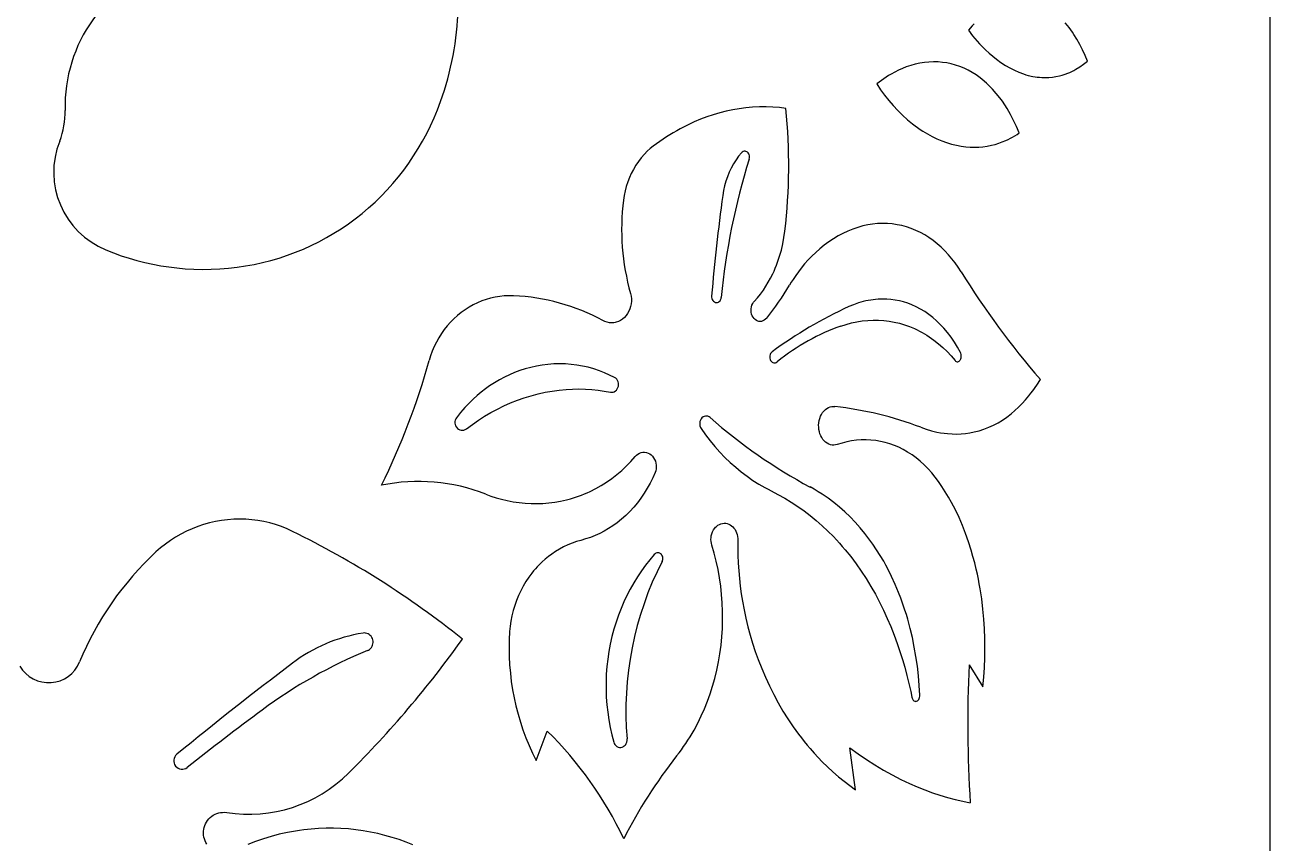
# Model space of a CAD drawing. Extents: x -234 to 1000, y -95 to 506.
# Drawn here: x 809.84 to 842.07, y 96.47 to 117.65 of the extents above; entities that cross this region are included whole.
import ezdxf

# ---------------------------------------------------------------- set-up
doc = ezdxf.new("R2010")
doc.units = 0
doc.header["$LTSCALE"] = 7
doc.header["$MEASUREMENT"] = 0
doc.layers.add('8', color=250, linetype='CONTINUOUS', lineweight=15)

msp = doc.modelspace()

# ---------------------------------------------------------------- linework, layer by layer
at = {"layer": '8', "lineweight": 30}
msp.add_line((842.0725, 66.347), (842.0725, 145.115), dxfattribs=at)
at = {"layer": '8', "lineweight": 30, "ltscale": 0.016667}
msp.add_line((834.2834, 101.0858), (834.6341, 100.5187), dxfattribs=at)
at = {"layer": '8', "lineweight": 30, "ltscale": 0.020358}
msp.add_line((823.0751, 98.6075), (823.3574, 99.3712), dxfattribs=at)
at = {"layer": '8', "lineweight": 30, "ltscale": 0.027358}
msp.add_line((831.341, 97.8526), (831.1901, 98.9365), dxfattribs=at)
at = {"layer": '8', "lineweight": 30}
for points in [[(834.4163, 117.6753), (834.3636, 117.6227), (834.2612, 117.5119)], [(837.3417, 116.7105), (837.2819, 116.8604), (837.2173, 117.0053), (837.1479, 117.1448), (837.0737, 117.2782), (836.9949, 117.4049), (836.9538, 117.4657), (836.9115, 117.5245), (836.8692, 117.5802), (836.8257, 117.634), (836.7662, 117.7028)], [(834.2612, 117.5119), (834.3731, 117.3667), (834.4311, 117.2963), (834.4902, 117.2278), (834.5493, 117.1623), (834.6093, 117.0988), (834.7017, 117.0066), (834.7961, 116.9192), (834.8922, 116.8366), (834.99, 116.7593), (835.1036, 116.6773), (835.2189, 116.6026), (835.3356, 116.5352), (835.4536, 116.4756), (835.5725, 116.4237), (835.6921, 116.3799), (835.752, 116.3611), (835.812, 116.3444), (835.9289, 116.3178), (835.9877, 116.3075), (836.0464, 116.2992), (836.1041, 116.2931), (836.1617, 116.289), (836.2542, 116.2867), (836.3461, 116.2896), (836.4373, 116.2978), (836.5276, 116.3112), (836.617, 116.33), (836.6907, 116.3496), (836.7635, 116.3728), (836.8355, 116.3996), (836.8886, 116.4219), (836.9411, 116.4461), (836.9936, 116.4726), (837.0456, 116.5011), (837.147, 116.5635), (837.2458, 116.6333), (837.3417, 116.7105)], [(835.5788, 114.8535), (835.5092, 115.0191), (835.4339, 115.1797), (835.3529, 115.3349), (835.3103, 115.4102), (835.2664, 115.484), (835.2056, 115.5799), (835.1425, 115.6726), (835.0769, 115.7621), (834.9843, 115.8782), (834.8875, 115.9878), (834.7865, 116.0905), (834.7345, 116.1393), (834.6815, 116.1862), (834.6094, 116.2459), (834.5357, 116.3022), (834.4604, 116.3549), (834.3592, 116.4188), (834.2556, 116.4763), (834.1497, 116.5273), (834.0417, 116.5717), (833.9318, 116.6093), (833.8201, 116.6401), (833.707, 116.664), (833.5927, 116.6809), (833.4761, 116.6908), (833.3586, 116.6935), (833.2407, 116.6891), (833.1226, 116.6775), (833.0044, 116.6588), (832.8865, 116.6331), (832.7691, 116.6006), (832.6525, 116.5612), (832.5533, 116.5221), (832.455, 116.4783), (832.3577, 116.4298), (832.2616, 116.3767), (832.1983, 116.3388), (832.1356, 116.2989), (832.0122, 116.2135), (831.8917, 116.1206)], [(831.8917, 116.1206), (831.9912, 115.9732), (832.0951, 115.8309), (832.2031, 115.6942), (832.3182, 115.5599), (832.4372, 115.4321), (832.56, 115.3109), (832.6863, 115.1969), (832.8159, 115.0902), (832.8823, 115.0393), (832.9494, 114.9905), (833.0163, 114.9443), (833.0838, 114.9001), (833.2041, 114.8273), (833.3261, 114.761), (833.4494, 114.7013), (833.5739, 114.6486), (833.6994, 114.6029), (833.8255, 114.5644), (833.952, 114.5333), (834.0788, 114.5096), (834.192, 114.4947), (834.305, 114.4859), (834.4175, 114.4832), (834.5295, 114.4867), (834.6406, 114.4963), (834.7508, 114.5121), (834.8599, 114.534), (834.9543, 114.5581), (835.0476, 114.5868), (835.1397, 114.6201), (835.2304, 114.658), (835.2902, 114.6858), (835.3493, 114.7155), (835.4077, 114.7471), (835.4655, 114.7807), (835.5225, 114.8162), (835.5788, 114.8535)], [(811.9368, 111.8247), (812.1339, 111.7474), (812.3333, 111.6764), (812.5348, 111.6116), (812.7381, 111.5533), (812.9432, 111.5013), (813.1496, 111.4559), (813.3574, 111.417), (813.5661, 111.3847), (813.7757, 111.359), (813.9858, 111.34), (814.2103, 111.3271), (814.435, 111.3218), (814.6595, 111.3241), (814.8837, 111.334), (815.1073, 111.3515), (815.33, 111.3767), (815.5515, 111.4095), (815.7717, 111.4497), (815.9902, 111.4976), (816.2067, 111.5528), (816.4211, 111.6156), (816.6331, 111.6856), (816.8424, 111.7629), (817.0488, 111.8474), (817.252, 111.9391), (817.4518, 112.0376), (817.6481, 112.1431), (817.8405, 112.2554), (818.0288, 112.3742), (818.2129, 112.4997), (818.3925, 112.6314), (818.5674, 112.7693), (818.7374, 112.9133), (818.9024, 113.0631), (819.0621, 113.2186), (819.2165, 113.3795), (819.3653, 113.5458), (819.5083, 113.7171), (819.6456, 113.8934), (819.7768, 114.0743), (819.902, 114.2597), (820.0209, 114.4494), (820.1335, 114.643), (820.2396, 114.8405), (820.3392, 115.0416), (820.4322, 115.246), (820.5186, 115.4535), (820.5981, 115.6638)], [(829.5391, 115.4873), (829.3713, 115.5082), (829.2023, 115.5219), (829.0274, 115.5285), (828.8518, 115.5275), (828.6758, 115.5189), (828.4996, 115.5029), (828.3308, 115.4805), (828.1622, 115.4514), (827.994, 115.4155), (827.8265, 115.373), (827.6599, 115.324), (827.4943, 115.2685), (827.33, 115.2066), (827.1672, 115.1385), (827.0443, 115.0825), (826.9225, 115.023), (826.8018, 114.96), (826.7121, 114.9106), (826.6231, 114.8592), (826.4474, 114.7509), (826.2751, 114.6353), (826.1064, 114.5127)], [(826.1064, 114.5127), (826.0259, 114.4481), (825.9487, 114.3784), (825.875, 114.304), (825.7951, 114.213), (825.7207, 114.1168), (825.652, 114.0158), (825.5892, 113.9102), (825.5346, 113.8049), (825.4858, 113.6961), (825.4429, 113.5844), (825.4061, 113.4702), (825.3755, 113.3537), (825.3512, 113.2355), (825.3332, 113.1159)], [(828.3889, 114.3396), (828.3157, 114.2497), (828.2476, 114.1545), (828.1832, 114.0522), (828.1247, 113.9455), (828.0721, 113.8347), (828.0257, 113.7204), (827.9855, 113.603), (827.9518, 113.483), (827.9246, 113.3609), (827.9039, 113.237)], [(828.5883, 114.1771), (828.5947, 114.2054), (828.5963, 114.2349), (828.5932, 114.2644), (828.5854, 114.2927), (828.5747, 114.3159), (828.5607, 114.3366), (828.5436, 114.3539), (828.5243, 114.3672), (828.5032, 114.3763), (828.4812, 114.3804), (828.4562, 114.3791), (828.4313, 114.3714), (828.4085, 114.3579), (828.3889, 114.3396)], [(834.0732, 111.2598), (833.9976, 111.3758), (833.9183, 111.4875), (833.8351, 111.5948), (833.7484, 111.6972), (833.6542, 111.7988), (833.5562, 111.8945), (833.4547, 111.984), (833.3498, 112.0673), (833.2426, 112.1433), (833.1323, 112.2127), (833.0192, 112.2752), (832.9035, 112.3306), (832.7851, 112.3789), (832.6646, 112.4198), (832.5422, 112.4532), (832.4182, 112.479), (832.2928, 112.4972), (832.1663, 112.5076), (832.0391, 112.5103), (831.9114, 112.5053), (831.7836, 112.4927), (831.6558, 112.4725), (831.5284, 112.4448), (831.4017, 112.4097), (831.2713, 112.3656), (831.1423, 112.3138), (831.0149, 112.2546), (830.8895, 112.1881), (830.7664, 112.1145), (830.6457, 112.034), (830.5279, 111.947), (830.4131, 111.8536), (830.311, 111.7628), (830.2118, 111.6672), (830.1156, 111.5668), (830.0227, 111.4619), (829.9331, 111.3528), (829.8611, 111.2587), (829.7916, 111.1619), (829.7247, 111.0625), (829.6763, 110.9863), (829.6293, 110.9087)], [(828.716, 110.4864), (828.7999, 110.5822), (828.8797, 110.6825), (828.9553, 110.7868), (829.0213, 110.8867), (829.0836, 110.9898), (829.1421, 111.0959), (829.1967, 111.2047), (829.2308, 111.2784), (829.2632, 111.3531), (829.294, 111.4294), (829.323, 111.5066), (829.3754, 111.6631), (829.4206, 111.8226), (829.4585, 111.9847), (829.489, 112.149), (829.5122, 112.3148)], [(822.4868, 110.6388), (822.3675, 110.6407), (822.2482, 110.6353), (822.1292, 110.6229), (822.011, 110.6034), (821.8939, 110.5769), (821.7782, 110.5435), (821.6644, 110.5033), (821.5528, 110.4566), (821.4437, 110.4034), (821.3376, 110.344), (821.2346, 110.2785), (821.1352, 110.2071), (821.0378, 110.1286), (820.9446, 110.0445), (820.856, 109.9552), (820.7722, 109.8608), (820.6936, 109.7617), (820.6202, 109.6584), (820.5525, 109.5509), (820.4904, 109.4398), (820.4343, 109.3253), (820.3843, 109.2078), (820.3406, 109.0876), (820.3032, 108.9652)], [(825.5149, 110.6961), (825.5297, 110.6302), (825.5376, 110.5629), (825.5386, 110.495), (825.5326, 110.4274), (825.5198, 110.361), (825.5001, 110.2966), (825.4742, 110.2357), (825.4421, 110.1784), (825.4041, 110.1255), (825.3608, 110.0779), (825.3125, 110.0362), (825.2867, 110.0178), (825.26, 110.0012), (825.2049, 109.9738), (825.1471, 109.9539), (825.1175, 109.9468), (825.0876, 109.9417), (825.0574, 109.9386), (825.027, 109.9376), (824.9686, 109.9413), (824.9107, 109.9525), (824.8544, 109.9708), (824.8008, 109.9959)], [(827.6166, 110.6277), (827.6167, 110.5985), (827.6216, 110.5694), (827.6311, 110.542), (827.6457, 110.5166), (827.6648, 110.4948), (827.6875, 110.4781), (827.7122, 110.4674), (827.7384, 110.4633), (827.7647, 110.4659), (827.7905, 110.4752), (827.8138, 110.4907), (827.8334, 110.5113), (827.8492, 110.5369), (827.8603, 110.5658), (827.8659, 110.5962)], [(829.0419, 110.0596), (829.0131, 110.0293), (828.98, 110.0048), (828.9436, 109.9868), (828.9246, 109.9806), (828.9053, 109.9764), (828.8736, 109.9738), (828.8419, 109.9765), (828.8107, 109.9845), (828.7806, 109.9976), (828.7461, 110.02), (828.7153, 110.0485), (828.6889, 110.0824), (828.6675, 110.1208), (828.651, 110.1638), (828.6404, 110.2098), (828.6358, 110.2569), (828.6374, 110.3037), (828.6452, 110.3495), (828.6591, 110.3936), (828.6786, 110.4348), (828.7035, 110.4719), (828.716, 110.4864)], [(834.0579, 109.1734), (833.9815, 109.3093), (833.9003, 109.4399), (833.8142, 109.5649), (833.7233, 109.6842), (833.6275, 109.7974), (833.5355, 109.8957), (833.4397, 109.988), (833.3404, 110.0742), (833.2376, 110.154), (833.1316, 110.2271), (833.0225, 110.2932), (832.9106, 110.3523), (832.7961, 110.404), (832.6916, 110.444), (832.5855, 110.4778), (832.4779, 110.5055), (832.369, 110.5269), (832.2591, 110.542), (832.1484, 110.5508), (832.037, 110.5532), (831.9253, 110.5493), (831.8614, 110.5442), (831.7975, 110.5371), (831.7336, 110.528), (831.6698, 110.5168), (831.6062, 110.5036), (831.5427, 110.4884), (831.4163, 110.4521), (831.2911, 110.4081), (831.1673, 110.3564)], [(830.9631, 109.854), (831.1005, 109.898), (831.2388, 109.9347), (831.3777, 109.9642), (831.5169, 109.9862), (831.6562, 110.0007), (831.7952, 110.0076), (831.9338, 110.0069), (832.0716, 109.9985), (832.2084, 109.9825), (832.3439, 109.9588), (832.4778, 109.9276), (832.6099, 109.8888), (832.74, 109.8426), (832.8678, 109.789), (832.9332, 109.7583), (832.9979, 109.7256), (833.0619, 109.6911), (833.1252, 109.6547), (833.1876, 109.6164), (833.2492, 109.5763), (833.3699, 109.4907), (833.4871, 109.3981), (833.6005, 109.2988), (833.71, 109.193), (833.8156, 109.0809), (833.917, 108.9629)], [(829.1803, 109.1882), (829.162, 109.1718), (829.1438, 109.1472), (829.1303, 109.1186), (829.1222, 109.0878), (829.1195, 109.0555), (829.1225, 109.0228), (829.1309, 108.9917), (829.144, 108.9643), (829.162, 108.9404), (829.1838, 108.9215), (829.2036, 108.9106), (829.2247, 108.9043), (829.2465, 108.9028), (829.2685, 108.9062), (829.2897, 108.9143), (829.3088, 108.9267)], [(833.917, 108.9629), (833.9321, 108.9478), (833.9492, 108.9367), (833.9681, 108.9304), (833.9878, 108.9298), (834.0072, 108.935), (834.0243, 108.9447), (834.0396, 108.9587), (834.0527, 108.9763), (834.061, 108.9914), (834.0678, 109.0078), (834.0755, 109.0353), (834.0794, 109.064), (834.0795, 109.0933), (834.0758, 109.1216), (834.0686, 109.1488), (834.0579, 109.1734)], [(825.1054, 108.5222), (824.9763, 108.5873), (824.8441, 108.6461), (824.7094, 108.6986), (824.5672, 108.7461), (824.423, 108.7863), (824.2771, 108.8193), (824.1299, 108.8449), (823.9814, 108.8631), (823.832, 108.8739), (823.6815, 108.8772), (823.5307, 108.8731), (823.3799, 108.8616), (823.2295, 108.8427), (823.0799, 108.8164), (822.9315, 108.783), (822.7918, 108.7445), (822.6536, 108.6997), (822.5171, 108.6487), (822.3827, 108.5915), (822.2505, 108.5283), (822.1209, 108.4593), (821.9939, 108.3844), (821.87, 108.304), (821.7595, 108.2257), (821.6518, 108.1431), (821.5471, 108.0561), (821.4456, 107.9651), (821.3474, 107.87), (821.2878, 107.8087), (821.2295, 107.7458), (821.1727, 107.6816), (821.1173, 107.6159), (821.011, 107.4807)], [(824.999, 108.1444), (825.0313, 108.1414), (825.0639, 108.1451), (825.0951, 108.1555), (825.1259, 108.1734), (825.1528, 108.1977), (825.1749, 108.2271), (825.1917, 108.261), (825.2024, 108.2978), (825.2066, 108.3361), (825.2042, 108.3743), (825.1953, 108.4117), (825.1803, 108.4463), (825.16, 108.4766), (825.1347, 108.5024), (825.1054, 108.5222)], [(833.0293, 107.2337), (833.1676, 107.1846), (833.3067, 107.1434), (833.3765, 107.1259), (833.4463, 107.1104), (833.5395, 107.0929), (833.6327, 107.0791), (833.7258, 107.069), (833.8419, 107.0616), (833.9576, 107.0601), (834.0726, 107.0645), (834.1869, 107.0749), (834.3003, 107.0911), (834.4125, 107.1133), (834.5401, 107.146), (834.6658, 107.1863), (834.7893, 107.2343), (834.9105, 107.2898), (835.0292, 107.3526), (835.1451, 107.4225), (835.2581, 107.4995), (835.3681, 107.5832), (835.4659, 107.6656), (835.561, 107.7533), (835.6532, 107.8461), (835.7426, 107.944), (835.829, 108.0466), (835.8815, 108.1131), (835.9328, 108.1814), (836.0318, 108.323), (836.126, 108.471)], [(821.2691, 107.1947), (821.4222, 107.3096), (821.579, 107.4184), (821.7395, 107.521), (821.9032, 107.6172), (822.0701, 107.7068), (822.2398, 107.7897), (822.412, 107.8658), (822.5866, 107.9349), (822.7633, 107.9969), (822.9418, 108.0517), (823.1217, 108.0992), (823.3029, 108.1392), (823.4851, 108.1717), (823.6679, 108.1966), (823.8511, 108.2139), (824.0163, 108.2229), (824.1816, 108.2256), (824.3467, 108.222), (824.5113, 108.212), (824.6751, 108.1958), (824.8377, 108.1732), (824.999, 108.1444)], [(830.8672, 106.787), (830.8237, 106.7758), (830.779, 106.7714), (830.734, 106.7737), (830.69, 106.7828), (830.647, 106.7985), (830.6058, 106.8206), (830.5662, 106.849), (830.5298, 106.8829), (830.497, 106.9216), (830.4673, 106.9659), (830.4418, 107.0142), (830.4209, 107.0653), (830.4047, 107.1198), (830.3935, 107.1764), (830.3874, 107.2341), (830.3866, 107.2929), (830.3911, 107.3513), (830.4009, 107.4089), (830.416, 107.4647), (830.436, 107.5182), (830.4609, 107.5682), (830.4899, 107.6137), (830.5233, 107.6549), (830.5604, 107.691), (830.5992, 107.7202), (830.6407, 107.7435), (830.6843, 107.7604), (830.7292, 107.7706), (830.7675, 107.7737), (830.8056, 107.7718)], [(821.011, 107.4807), (820.9921, 107.45), (820.9788, 107.416), (820.9715, 107.3802), (820.9706, 107.3416), (820.9768, 107.3035), (820.9897, 107.2673), (821.0088, 107.2347), (821.0336, 107.2064), (821.0631, 107.1836), (821.096, 107.1674), (821.1315, 107.1582), (821.1678, 107.1564), (821.2037, 107.1621), (821.2381, 107.1752), (821.2691, 107.1947)], [(827.5742, 107.4877), (827.5481, 107.5063), (827.5192, 107.5193), (827.4886, 107.5257), (827.4557, 107.525), (827.4235, 107.5168), (827.3934, 107.5014), (827.3661, 107.4791), (827.3431, 107.451), (827.3253, 107.4185), (827.3131, 107.3825), (827.307, 107.3443), (827.3072, 107.3056), (827.3136, 107.2683), (827.3261, 107.2326), (827.344, 107.2004)], [(827.344, 107.2004), (827.4574, 107.0408), (827.5759, 106.8862), (827.6994, 106.7369), (827.8275, 106.5931), (827.9602, 106.455), (828.0971, 106.323), (828.2382, 106.1973), (828.3831, 106.0781), (828.5316, 105.9656), (828.6835, 105.8601), (828.8384, 105.7619), (828.9962, 105.6711), (829.0761, 105.6285), (829.1566, 105.5879)], [(833.4888, 105.83), (833.4028, 105.946), (833.3126, 106.0567), (833.2183, 106.1619), (833.12, 106.2611), (833.0179, 106.3542), (832.9121, 106.4409), (832.8028, 106.5208), (832.6902, 106.5938), (832.5746, 106.6596), (832.4613, 106.7156), (832.3457, 106.7647), (832.228, 106.8067), (832.1083, 106.8416), (831.9871, 106.8691), (831.8644, 106.8894), (831.7407, 106.9022), (831.6161, 106.9077), (831.491, 106.9058), (831.3656, 106.8965), (831.2403, 106.8799), (831.1153, 106.856), (830.9908, 106.825), (830.8672, 106.787)], [(821.77, 105.5038), (821.9032, 105.4542), (822.0381, 105.4101), (822.1743, 105.3713), (822.3262, 105.335), (822.4791, 105.3055), (822.6329, 105.2829), (822.7871, 105.2674), (822.9416, 105.2588), (823.0961, 105.2574), (823.2502, 105.263), (823.4037, 105.2757), (823.5563, 105.2954), (823.7077, 105.3222), (823.8576, 105.356), (823.9625, 105.3841), (824.0665, 105.4156), (824.1693, 105.4506), (824.2457, 105.479), (824.3213, 105.5092), (824.3963, 105.5414), (824.4704, 105.5755), (824.6163, 105.649), (824.7586, 105.7296), (824.8971, 105.8171), (825.0316, 105.9115), (825.1617, 106.0123), (825.2873, 106.1195), (825.4082, 106.2327), (825.5241, 106.3517), (825.6349, 106.4763)], [(825.6349, 106.4763), (825.6685, 106.5106), (825.7065, 106.5394), (825.7481, 106.5621), (825.792, 106.5778), (825.8367, 106.5861), (825.8819, 106.5869), (825.9269, 106.5802), (825.9708, 106.5663), (826.0126, 106.5454), (826.051, 106.5181), (826.0854, 106.4851), (826.1151, 106.447), (826.1404, 106.4034), (826.1601, 106.3564), (826.1738, 106.3072), (826.1812, 106.2566), (826.1824, 106.2075), (826.1779, 106.1582), (826.1677, 106.11), (826.152, 106.0641)], [(826.152, 106.0641), (826.0907, 105.9241), (826.0234, 105.7874), (825.9502, 105.6545), (825.8711, 105.5256), (825.7863, 105.4011), (825.696, 105.2813), (825.6004, 105.1665), (825.4995, 105.057), (825.3937, 104.9531), (825.2831, 104.8552), (825.1679, 104.7634), (825.0606, 104.6863), (824.9498, 104.6146), (824.8357, 104.5483), (824.7187, 104.4878), (824.5991, 104.4331), (824.4772, 104.3846), (824.3533, 104.3422), (824.2277, 104.3061)], [(834.6341, 100.5187), (834.6586, 100.7668), (834.6764, 101.016), (834.6874, 101.266), (834.6917, 101.5165), (834.6892, 101.7671), (834.68, 102.0172), (834.664, 102.2666), (834.6397, 102.5291), (834.6078, 102.7902), (834.5683, 103.0493), (834.5456, 103.1783), (834.5209, 103.3066), (834.4945, 103.4336), (834.4662, 103.5598), (834.4253, 103.7271), (834.3809, 103.8929), (834.3331, 104.0569), (834.264, 104.2726), (834.1887, 104.4844), (834.1072, 104.692), (834.0195, 104.8952), (833.9257, 105.0935), (833.8764, 105.1906), (833.8256, 105.2865), (833.7466, 105.4275), (833.6641, 105.5652), (833.5781, 105.6994), (833.4888, 105.83)], [(829.1566, 105.5879), (829.3337, 105.4969), (829.5076, 105.3995), (829.6781, 105.2958), (829.8452, 105.1858), (830.0087, 105.0698), (830.1684, 104.9478), (830.3242, 104.82), (830.4762, 104.6866), (830.6241, 104.5476), (830.7678, 104.4032), (830.8456, 104.3211), (830.922, 104.2374), (830.9978, 104.1515), (831.0722, 104.0641), (831.2164, 103.8854), (831.3551, 103.701), (831.4884, 103.5111), (831.6161, 103.316), (831.7383, 103.1159), (831.8549, 102.911), (831.9628, 102.7074), (832.0655, 102.4998), (832.1628, 102.2883), (832.2547, 102.0732), (832.3413, 101.8548), (832.4225, 101.6331), (832.4911, 101.4312), (832.5553, 101.227), (832.6153, 101.0207), (832.6709, 100.8125), (832.7054, 100.6736), (832.738, 100.534), (832.7691, 100.3919), (832.7984, 100.2491)], [(833.005, 100.2986), (832.9909, 100.5501), (832.9696, 100.8008), (832.9411, 101.0504), (832.9055, 101.2984), (832.8628, 101.5445), (832.8128, 101.7883), (832.7556, 102.0295), (832.6913, 102.2677), (832.6564, 102.3856), (832.6196, 102.5025), (832.5679, 102.6571), (832.5129, 102.8098), (832.4548, 102.9606), (832.3678, 103.1685), (832.2746, 103.3722), (832.1751, 103.5712), (832.123, 103.6689), (832.0693, 103.7653), (831.9802, 103.9167), (831.8871, 104.0647), (831.7902, 104.2089), (831.6893, 104.3492), (831.5846, 104.4854), (831.4623, 104.6336), (831.3352, 104.7762), (831.2036, 104.913), (831.0674, 105.0436), (830.9268, 105.168), (830.782, 105.2859), (830.633, 105.3971), (830.557, 105.4501), (830.48, 105.5013), (830.3759, 105.5669), (830.2702, 105.6293), (830.1629, 105.6884)], [(816.7669, 104.5388), (816.6243, 104.6045), (816.4785, 104.6629), (816.3299, 104.7138), (816.1789, 104.7572), (816.0258, 104.7928), (815.8711, 104.8207), (815.7151, 104.8407), (815.5582, 104.8529), (815.4008, 104.8571), (815.2433, 104.8535), (815.0861, 104.842), (814.9296, 104.8226), (814.7731, 104.7951), (814.6181, 104.7599), (814.4649, 104.7169), (814.314, 104.6663), (814.1657, 104.6081), (814.0205, 104.5426), (813.8786, 104.47), (813.7404, 104.3903), (813.6063, 104.3039), (813.4767, 104.2108), (813.3517, 104.1114), (813.2318, 104.0059)], [(827.621, 104.1866), (827.6089, 104.2332), (827.6015, 104.2814), (827.5989, 104.3301), (827.601, 104.3795), (827.6082, 104.4283), (827.6201, 104.4759), (827.6405, 104.53), (827.6671, 104.5803), (827.6997, 104.6258), (827.7182, 104.6465), (827.738, 104.6657), (827.7587, 104.6831), (827.7805, 104.6986), (827.8176, 104.7196), (827.8566, 104.7353), (827.897, 104.7453), (827.9383, 104.7495), (827.9793, 104.7478), (828.0196, 104.7404), (828.0588, 104.7273), (828.0963, 104.7088), (828.1322, 104.6848), (828.1652, 104.6561), (828.1948, 104.6233), (828.2214, 104.5859), (828.2442, 104.545), (828.2627, 104.5016), (828.277, 104.4553), (828.2866, 104.4076), (828.2915, 104.3589), (828.2921, 104.3248)], [(824.2277, 104.3061), (824.1143, 104.2733), (824.0024, 104.2343), (823.8924, 104.1892), (823.7844, 104.1382), (823.6789, 104.0815), (823.576, 104.0193), (823.476, 103.9516), (823.3911, 103.8881), (823.3087, 103.8207), (823.2291, 103.7497), (823.1524, 103.675), (823.103, 103.6235), (823.055, 103.5705), (823.0082, 103.5158), (822.9628, 103.4597), (822.882, 103.3513), (822.8066, 103.2384), (822.7368, 103.1216), (822.6728, 103.0009), (822.6149, 102.877), (822.5631, 102.75), (822.5175, 102.6203), (822.4784, 102.4884), (822.4457, 102.3545), (822.4197, 102.2189), (822.4002, 102.0822), (822.3875, 101.9445)], [(826.7108, 98.725), (826.7724, 98.8045), (826.8325, 98.8854), (826.8911, 98.9676), (826.9481, 99.0511), (827.0036, 99.1358), (827.0574, 99.2218), (827.1604, 99.3974), (827.257, 99.5773), (827.347, 99.7614), (827.4304, 99.9494), (827.5072, 100.1408), (827.5773, 100.3355), (827.6405, 100.5331), (827.697, 100.7332), (827.7487, 100.9447), (827.7929, 101.1583), (827.8297, 101.3737), (827.8589, 101.5907), (827.8805, 101.8089), (827.8946, 102.0278), (827.9012, 102.2472), (827.9002, 102.4668), (827.8916, 102.6861), (827.8755, 102.9049), (827.8518, 103.1228), (827.8207, 103.3394), (827.7819, 103.5544), (827.7357, 103.7675), (827.6821, 103.9784), (827.621, 104.1866)], [(828.2921, 104.3248), (828.2913, 104.1221), (828.2953, 103.9193), (828.3041, 103.7167), (828.3176, 103.5146), (828.3353, 103.3171), (828.3577, 103.1203), (828.3845, 102.9243), (828.4158, 102.7291), (828.4567, 102.5086), (828.5034, 102.2895), (828.5558, 102.0721), (828.6138, 101.8565), (828.6774, 101.6431), (828.7464, 101.4321), (828.8208, 101.2237), (828.9115, 100.9909), (829.0089, 100.7619), (829.113, 100.5369), (829.2235, 100.3163), (829.3402, 100.1004), (829.4632, 99.8894), (829.592, 99.6836), (829.7267, 99.4835), (829.8668, 99.2891), (829.9391, 99.1941), (830.0126, 99.1007), (830.0872, 99.0091), (830.1631, 98.9192), (830.2663, 98.8018), (830.3716, 98.6875), (830.479, 98.5763), (830.6159, 98.442), (830.7557, 98.3129), (830.8984, 98.1893), (831.0436, 98.0713), (831.1912, 97.959), (831.341, 97.8526)], [(826.1327, 103.9442), (826.0158, 103.8062), (825.9038, 103.6632), (825.7968, 103.5154), (825.6951, 103.363), (825.5988, 103.2064), (825.5081, 103.0457), (825.423, 102.8813), (825.3437, 102.7134), (825.2704, 102.5423), (825.2032, 102.3681), (825.1421, 102.1913), (825.0849, 102.0039), (825.0346, 101.8141), (824.9914, 101.6223), (824.9552, 101.4287), (824.9261, 101.2337), (824.9043, 101.0376), (824.8896, 100.8407), (824.8822, 100.6433), (824.8821, 100.4458), (824.8892, 100.2484), (824.9036, 100.0515), (824.9251, 99.8553), (824.9539, 99.6603), (824.9898, 99.4667), (825.0328, 99.2747), (825.0828, 99.0849)], [(826.3348, 103.76), (826.3452, 103.7849), (826.3514, 103.8116), (826.3534, 103.8388), (826.3506, 103.8676), (826.3431, 103.8956), (826.3311, 103.9214), (826.3154, 103.9434), (826.296, 103.9618), (826.2735, 103.9757), (826.2494, 103.9843), (826.2243, 103.9873), (826.1993, 103.9846), (826.1748, 103.9761), (826.1521, 103.9623), (826.1327, 103.9442)], [(818.71, 101.4553), (818.7369, 101.4685), (818.762, 101.4854), (818.7873, 101.5081), (818.8091, 101.5345), (818.8268, 101.5638), (818.8402, 101.5954), (818.849, 101.6288), (818.853, 101.6631), (818.852, 101.6977), (818.8463, 101.7316), (818.8358, 101.7642), (818.8207, 101.7951), (818.8015, 101.8234), (818.7785, 101.8483), (818.7522, 101.8695), (818.7231, 101.8866), (818.692, 101.8989), (818.6594, 101.9064), (818.6263, 101.9088), (818.5934, 101.9063)], [(832.7984, 100.2491), (832.8074, 100.2176), (832.8215, 100.1893), (832.8363, 100.17), (832.854, 100.1547), (832.8738, 100.1443), (832.8857, 100.141), (832.8978, 100.1396), (832.91, 100.1402), (832.9221, 100.1429), (832.9449, 100.154), (832.9633, 100.1696), (832.9787, 100.1898), (832.9907, 100.2134), (832.9994, 100.2406), (833.0042, 100.2694), (833.005, 100.2986)], [(825.0828, 99.0849), (825.0955, 99.0511), (825.1136, 99.0202), (825.1367, 98.9935), (825.1651, 98.9712), (825.197, 98.9555), (825.2311, 98.9472), (825.266, 98.9466), (825.3004, 98.9539), (825.3326, 98.9686), (825.3549, 98.9843), (825.3748, 99.0034), (825.3921, 99.026), (825.4061, 99.0509), (825.4194, 99.0871), (825.4263, 99.1258), (825.4264, 99.1649)], [(831.1901, 98.9365), (831.406, 98.7809), (831.624, 98.6328), (831.8439, 98.4925), (832.0654, 98.3602), (832.2884, 98.2361), (832.4011, 98.1767), (832.5141, 98.1195), (832.6256, 98.0652), (832.7373, 98.013), (832.9346, 97.9263), (833.1321, 97.8464), (833.3298, 97.7733), (833.5273, 97.7073), (833.7245, 97.6484), (833.9213, 97.5967), (834.1173, 97.5523), (834.3125, 97.5153)], [(814.5526, 96.4405), (814.5265, 96.4837), (814.5047, 96.5293), (814.4872, 96.5769), (814.4742, 96.6258), (814.466, 96.6755), (814.4626, 96.7258), (814.4639, 96.7764), (814.47, 96.8268), (814.4807, 96.8761), (814.4961, 96.9241), (814.516, 96.9704), (814.5402, 97.0147), (814.5685, 97.0567), (814.6006, 97.0956), (814.6362, 97.1312), (814.675, 97.1632), (814.7168, 97.1914), (814.7611, 97.2155), (814.8073, 97.2351), (814.8552, 97.2502), (814.9043, 97.2605), (814.9583, 97.2664), (815.0127, 97.2666), (815.0665, 97.2611)], [(819.8817, 96.4232), (819.7048, 96.4947), (819.5255, 96.5598), (819.3439, 96.6187), (819.1602, 96.6711), (818.9737, 96.7171), (818.7857, 96.7567), (818.5961, 96.7896), (818.4054, 96.8158), (818.2137, 96.8354), (818.0213, 96.8482), (817.8283, 96.8544), (817.635, 96.8539), (817.4417, 96.8466), (817.2485, 96.8327), (817.0557, 96.8122), (816.9499, 96.7981), (816.8444, 96.782), (816.7391, 96.7639), (816.634, 96.7438), (816.425, 96.6978), (816.2177, 96.6439), (816.0123, 96.5824), (815.8092, 96.5132), (815.6085, 96.4364)]]:
    msp.add_lwpolyline(points, dxfattribs=at)
for centre, radius, start, end in [((814.7346, 115.5453), 3.8552, 107.52696, 181.58759), ((813.1586, 118.3293), 7.9027, 340.28819, 358.21029), ((808.8815, 115.3828), 2.0002, 338.31328, 1.59649), ((814.838, 114.0254), 14.7736, 353.35119, 5.67916), ((812.7635, 113.8391), 2.1775, 158.31627, 247.68653), ((845.3717, 108.9281), 17.585, 162.63287, 174.55681), ((873.6612, 106.8782), 46.1969, 172.08831, 175.34448), ((831.4789, 112.3602), 6.1919, 172.98964, 195.58972), ((852.8091, 122.8916), 22.0523, 211.83317, 220.83954), ((823.5327, 114.4974), 7.0743, 321.14704, 329.51737), ((822.2566, 105.3208), 5.3227, 61.44553, 87.52213), ((835.7988, 100.2157), 11.1489, 114.54717, 126.41384), ((802.9006, 113.7658), 18.0525, 333.58056, 344.57827), ((829.8013, 98.7396), 9.0873, 69.19161, 83.65489), ((836.7392, 117.8991), 13.8698, 228.64313, 241.6945), ((820.0328, 101.0543), 4.7772, 68.6733, 101.65622), ((806.2973, 83.1463), 23.8166, 51.37013, 63.92259), ((818.6776, 98.1155), 8.022, 132.75429, 157.70856), ((833.8589, 99.8879), 8.4628, 152.76848, 184.90077), ((819.2219, 97.8987), 4.0569, 98.9128, 127.31527), ((828.7166, 101.508), 6.3439, 176.05405, 207.20909), ((799.0813, 117.53), 27.1417, 314.82849, 324.45475), ((823.5065, 89.781), 12.6214, 112.33596, 126.59786), ((810.4562, 101.4858), 0.8634, 210.29035, 337.71869), ((877.3743, 21.1384), 100.3579, 127.153807, 129.327938), ((864.7958, 99.5492), 30.5511, 177.11704, 183.81713), ((863.0972, 36.3568), 79.1164, 126.549895, 128.319461), ((816.5733, 92.4503), 9.6923, 25.23962, 45.57212), ((813.9086, 98.5997), 0.2169, 129.07444, 307.86589), ((836.739, 90.8039), 12.7794, 141.69533, 153.11144), ((815.6379, 100.8724), 3.6558, 261.01014, 314.8467)]:
    msp.add_arc(centre, radius, start, end, dxfattribs=at)
msp.add_ellipse((831.3095, 104.4776), major_axis=(2.6492, 5.2575), ratio=0.7544587, start_param=0.6615461, end_param=1.0216733, dxfattribs=at)

doc.saveas('drawing.dxf')
